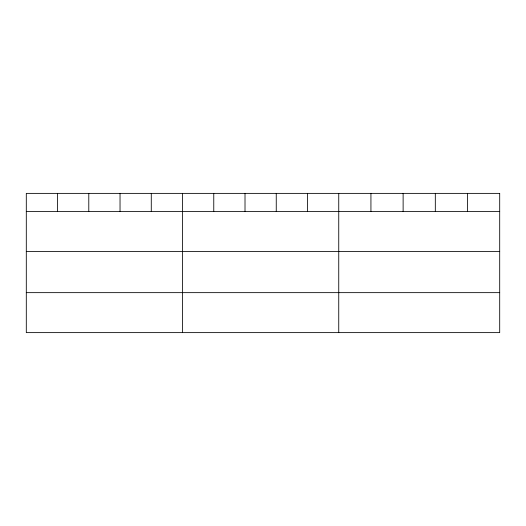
<?xml version="1.0" encoding="UTF-8"?>
<svg xmlns="http://www.w3.org/2000/svg" width="526" height="526" viewBox="0 0 526 526"><rect width="100%" height="100%" fill="white"/><g stroke="black" fill="none" stroke-linecap="round" stroke-linejoin="round"><path stroke-width="0.79" d="M26.3 211.491L499.7 211.491M26.3 251.467L499.7 251.467M26.3 292.647L499.7 292.647M467.509 193.377L467.509 211.491M435.318 193.377L435.318 211.491M403.126 193.377L403.126 211.491M370.935 193.377L370.935 211.491M338.744 193.377L338.744 332.623M307.5 193.377L307.5 211.491M276.255 193.377L276.255 211.491M245.011 193.377L245.011 211.491M213.766 193.377L213.766 211.491M182.522 193.377L182.522 332.623M151.278 193.377L151.278 211.491M120.033 193.377L120.033 211.491M88.789 193.377L88.789 211.491M57.544 193.377L57.544 211.491M499.7 193.377L26.3 193.377L26.3 332.623L499.7 332.623L499.7 193.377"/></g></svg>
